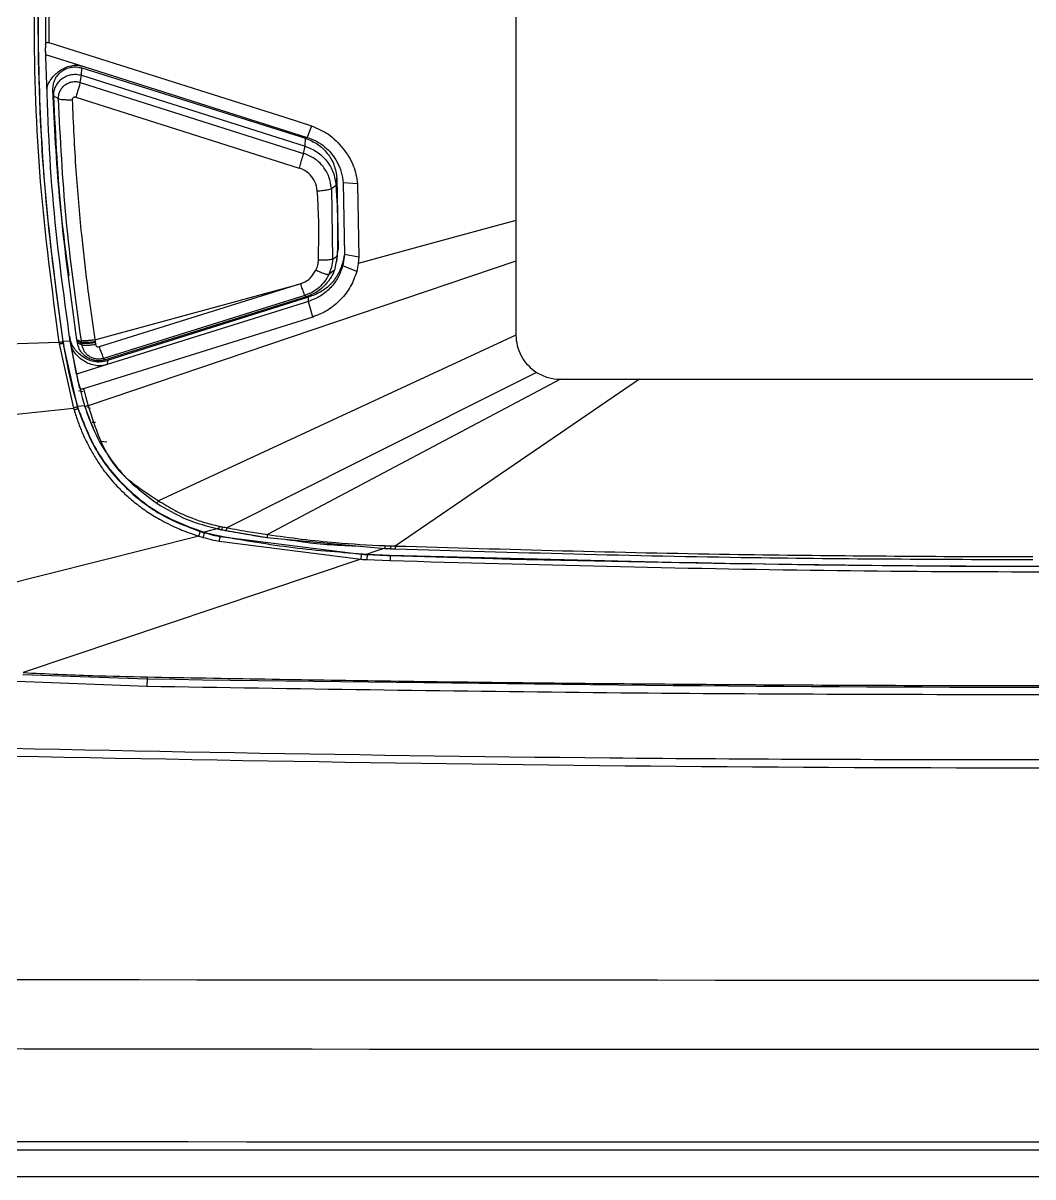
# Model space of a CAD drawing. Extents: x 409 to 498, y 628 to 778.
# Drawn here: x 450.559 to 453.391, y 644.981 to 648.216 of the extents above; entities that cross this region are included whole.
import ezdxf

# ---------------------------------------------------------------- set-up
doc = ezdxf.new("R2010")
doc.units = 0
doc.header["$MEASUREMENT"] = 0
doc.layers.add('1', color=4, linetype='Continuous')
doc.layers.add('GEOMETRY', color=4, linetype='Continuous', lineweight=25)

# ---------------------------------------------------------------- blocks, each defined once
blk = doc.blocks.new('2026_PULSE')
at = {"layer": 'GEOMETRY'}
for p, q in [((43.3638, 3.8255), (43.3638, 2.7022)), ((42.0443, 3.2339), (42.0444, 3.1862)), ((42.0437, 3.1863), (42.0447, 3.1681)), ((42.0446, 3.1956), (42.0442, 3.1862)), ((42.0544, 3.201), (42.7154, 2.9915)), ((42.0447, 3.1681), (42.152, 3.1341)), ((42.1419, 3.0891), (42.1459, 3.1095)), ((42.1459, 3.1095), (42.1466, 3.1299)), ((42.1459, 3.1095), (42.7725, 2.9108)), ((42.1466, 3.1299), (42.7733, 2.9328)), ((42.152, 3.1341), (42.7789, 2.9352)), ((42.1419, 3.0891), (42.7686, 2.8904)), ((42.0677, 3.0509), (42.0654, 3.0689)), ((42.0809, 3.0431), (42.0677, 3.0509)), ((42.1296, 3.0478), (42.7563, 2.8492)), ((42.7154, 2.9915), (42.7908, 2.9676)), ((42.7908, 2.9676), (42.7789, 2.9352)), ((42.7725, 2.9108), (42.7733, 2.9328)), ((42.7686, 2.8904), (42.7725, 2.9108)), ((42.8594, 2.8009), (42.8618, 2.8209)), ((42.8618, 2.8209), (42.8651, 2.6213)), ((42.8465, 2.792), (42.8594, 2.8009)), ((42.8465, 2.792), (42.8498, 2.594)), ((42.9198, 2.8048), (42.8793, 2.8079)), ((42.8793, 2.8079), (42.8827, 2.6067)), ((42.9198, 2.8048), (42.9233, 2.5995)), ((43.3638, 2.7022), (43.3638, 2.588)), ((42.8627, 2.6017), (42.8651, 2.6213)), ((42.8498, 2.594), (42.8627, 2.6017)), ((42.8627, 2.6017), (42.8551, 2.5632)), ((42.8612, 2.5865), (42.8637, 2.6062)), ((42.8827, 2.6067), (42.8781, 2.5753)), ((42.8823, 2.6061), (42.8797, 2.5887)), ((42.9232, 2.5995), (42.8827, 2.6067)), ((42.8827, 2.6067), (42.8827, 2.6067)), ((42.9233, 2.5995), (42.9217, 2.5813)), ((43.3638, 2.588), (42.1643, 2.1826)), ((42.8551, 2.5632), (42.839, 2.5509)), ((42.9173, 2.5592), (42.8781, 2.5753)), ((42.9217, 2.5813), (42.9173, 2.5592)), ((43.3638, 2.588), (43.3638, 2.3806)), ((42.1079, 2.5471), (42.1101, 2.5292)), ((42.1831, 2.3672), (42.7594, 2.5247)), ((42.7594, 2.5247), (42.1954, 2.3479)), ((42.7717, 2.4923), (42.2077, 2.3155)), ((42.7717, 2.4923), (42.7757, 2.4881)), ((42.7757, 2.4881), (42.2117, 2.3114)), ((42.7821, 2.4748), (42.2178, 2.298)), ((42.782, 2.487), (42.2184, 2.3093)), ((42.7821, 2.4748), (42.782, 2.487)), ((42.794, 2.4314), (42.7821, 2.4749)), ((42.794, 2.4314), (42.1511, 2.23)), ((42.113, 2.3636), (42.0936, 2.363)), ((42.1121, 2.3785), (42.1137, 2.3662)), ((42.1141, 2.3642), (42.1129, 2.3737)), ((42.1131, 2.3639), (42.113, 2.3636)), ((42.113, 2.3636), (42.1358, 2.2489)), ((42.1334, 2.3636), (42.1331, 2.3659)), ((42.1831, 2.3672), (42.1839, 2.3622)), ((42.1839, 2.3621), (42.1843, 2.3594)), ((43.3638, 2.3806), (42.3619, 1.9162)), ((42.0823, 2.3597), (41.8389, 2.3525)), ((42.0823, 2.3597), (42.0828, 2.3562)), ((42.0828, 2.3562), (42.1231, 2.176)), ((42.0936, 2.3593), (42.0939, 2.3606)), ((42.0936, 2.3592), (42.1336, 2.1803)), ((42.1319, 2.2711), (42.1144, 2.3614)), ((42.1472, 2.3526), (42.1342, 2.3589)), ((42.1464, 2.3579), (42.1459, 2.3607)), ((42.1472, 2.3526), (42.1464, 2.3577)), ((42.1844, 2.3594), (42.1852, 2.3542)), ((42.2178, 2.298), (42.1319, 2.2711)), ((42.2077, 2.3155), (42.2117, 2.3114)), ((42.2184, 2.3093), (42.2178, 2.298)), ((42.1319, 2.2711), (42.1355, 2.2503)), ((43.4152, 2.2806), (43.4215, 2.2764)), ((42.1355, 2.2503), (42.1358, 2.2489)), ((42.1361, 2.249), (42.1365, 2.2475)), ((42.1365, 2.2491), (42.1414, 2.2307)), ((42.1365, 2.2475), (42.1394, 2.2375)), ((43.4888, 2.2568), (42.6672, 1.8214)), ((43.71, 2.2568), (43.0256, 1.7894)), ((43.4888, 2.2568), (43.71, 2.2568)), ((43.71, 2.2568), (44.8138, 2.2568)), ((42.1411, 2.2306), (42.1415, 2.2292)), ((41.4258, 2.102), (42.1231, 2.176)), ((42.1545, 2.1824), (42.1344, 2.1803)), ((42.1344, 2.1803), (42.1354, 2.1767)), ((42.1351, 2.1753), (42.1354, 2.1767)), ((42.1546, 2.1822), (42.1545, 2.1824)), ((42.1624, 2.1784), (42.1702, 2.1761)), ((42.1844, 2.1357), (42.1759, 2.1361)), ((42.1726, 2.1318), (42.1784, 2.1214)), ((42.1998, 2.0834), (42.217, 2.0817)), ((42.4742, 1.8173), (41.2298, 1.504)), ((42.4898, 1.8281), (42.4897, 1.8267)), ((42.5295, 1.8369), (42.5294, 1.8381)), ((42.5297, 1.8373), (42.5385, 1.8355)), ((42.5343, 1.8161), (42.5344, 1.8175)), ((42.5343, 1.8161), (42.9299, 1.7665)), ((42.5385, 1.8355), (42.5512, 1.8331)), ((42.5512, 1.8331), (42.6659, 1.8137)), ((42.6657, 1.8133), (42.9961, 1.7823)), ((42.532, 1.8028), (42.9291, 1.7522)), ((42.9961, 1.7827), (43.0118, 1.7821)), ((42.9961, 1.7823), (43.0118, 1.7817)), ((43.0118, 1.7817), (43.0118, 1.7829)), ((43.0118, 1.7821), (43.0253, 1.7816)), ((43.0118, 1.7817), (43.0253, 1.7812)), ((42.9291, 1.7522), (41.9817, 1.4344)), ((42.9458, 1.7513), (43.0108, 1.7485)), ((42.9465, 1.7669), (42.9465, 1.7656)), ((42.9465, 1.7669), (43.0112, 1.764)), ((43.0112, 1.7641), (43.0112, 1.7628)), ((43.0112, 1.7628), (43.2999, 1.7539)), ((41.9813, 1.4289), (42.3295, 1.4167)), ((41.9149, 1.412), (42.3291, 1.3962)), ((42.3294, 1.418), (42.3291, 1.3962)), ((86.562, 0.0202), (2.898, 0.0202))]:
    blk.add_line(p, q, dxfattribs=at)
at = {"layer": 'GEOMETRY', "flags": 128}
for points in [[(43.3638, 2.7022), (43.1162, 2.6345), (42.9217, 2.5813)], [(42.8791, 2.584), (42.8794, 2.5866), (42.8797, 2.5887)], [(42.1331, 2.3659), (42.133, 2.3666), (42.1329, 2.3672)], [(43.4215, 2.2764), (42.935, 2.0324), (42.5528, 1.8408)], [(42.1491, 2.2214), (42.1449, 2.2223), (42.1381, 2.2241)], [(42.5294, 1.8381), (42.5072, 1.8325), (42.4898, 1.8281)], [(42.9961, 1.7835), (42.9683, 1.7742), (42.9465, 1.7669)]]:
    blk.add_lwpolyline(points, dxfattribs=at)
at = {"layer": 'GEOMETRY'}
for points, knots in [([(42.0821, 4.1691), (42.0622, 4.019), (42.0225, 3.7187), (42.0076, 3.2644), (42.0226, 2.8101), (42.0624, 2.5099), (42.0823, 2.3597)], [0, 0, 0, 0, 0.25, 0.499999, 0.749997, 1, 1, 1, 1]), ([(42.0934, 4.1715), (42.0885, 4.1387), (42.0639, 3.9744), (42.0361, 3.7003), (42.0213, 3.3494), (42.0261, 3.0207), (42.0481, 2.6913), (42.0784, 2.4724), (42.0936, 2.363)], [0, 0, 0, 0, 0.05488, 0.274513, 0.454775, 0.635037, 0.817518, 1, 1, 1, 1]), ([(42.0445, 3.3264), (42.0443, 3.302), (42.044, 3.2584), (42.0444, 3.2148), (42.0446, 3.1956)], [0, 0, 0, 0, 0.559999, 1, 1, 1, 1]), ([(42.0543, 3.3183), (42.0541, 3.2964), (42.0539, 3.2573), (42.0542, 3.2182), (42.0544, 3.201)], [0, 0, 0, 0, 0.559921, 1, 1, 1, 1]), ([(42.0446, 3.1956), (42.0447, 3.1968), (42.0448, 3.1985), (42.046, 3.2003), (42.047, 3.2012), (42.0485, 3.2017), (42.0502, 3.2019), (42.0522, 3.2016), (42.0536, 3.2012), (42.0544, 3.201)], [0, 0, 0, 0, 0.323193, 0.450888, 0.561617, 0.662664, 0.763434, 0.873404, 1, 1, 1, 1]), ([(42.049, 3.071), (42.0491, 3.072), (42.0496, 3.0788), (42.0551, 3.0912), (42.0658, 3.1068), (42.0808, 3.12), (42.0977, 3.1306), (42.1157, 3.1368), (42.1342, 3.1384), (42.146, 3.1355), (42.152, 3.134)], [0, 0, 0, 0, 0.02207, 0.154393, 0.292351, 0.444066, 0.59542, 0.732995, 0.864831, 1, 1, 1, 1]), ([(42.0654, 3.0689), (42.0656, 3.0739), (42.0659, 3.0837), (42.0709, 3.0978), (42.0788, 3.1104), (42.0896, 3.1207), (42.1026, 3.1282), (42.1169, 3.1325), (42.132, 3.1335), (42.1417, 3.1311), (42.1466, 3.1299)], [0, 0, 0, 0, 0.124995, 0.249792, 0.374655, 0.499781, 0.62464, 0.749455, 0.874824, 1, 1, 1, 1]), ([(42.0677, 3.0509), (42.0679, 3.0556), (42.0682, 3.0651), (42.0729, 3.0786), (42.0806, 3.0908), (42.0911, 3.1008), (42.1036, 3.108), (42.1175, 3.112), (42.132, 3.1129), (42.1413, 3.1106), (42.1459, 3.1095)], [0, 0, 0, 0, 0.123707, 0.2492, 0.374731, 0.500244, 0.625697, 0.751232, 0.876575, 1, 1, 1, 1]), ([(42.0809, 3.0431), (42.081, 3.0467), (42.0812, 3.0539), (42.0846, 3.0642), (42.0902, 3.0736), (42.0978, 3.0818), (42.1075, 3.088), (42.1187, 3.0915), (42.1306, 3.0922), (42.1381, 3.0901), (42.1419, 3.0891)], [0, 0, 0, 0, 0.120724, 0.240919, 0.361088, 0.481361, 0.610592, 0.739924, 0.869813, 1, 1, 1, 1]), ([(42.1419, 3.0891), (42.1415, 3.0872), (42.1405, 3.0834), (42.1375, 3.0731), (42.1337, 3.0607), (42.1309, 3.052), (42.1296, 3.0478)], [0, 0, 0, 0, 0.242658, 0.499987, 0.757324, 1, 1, 1, 1]), ([(42.1109, 2.5474), (42.1012, 2.6204), (42.0779, 2.7935), (42.07, 2.968), (42.0654, 3.0689)], [0, 0, 0, 0, 0.421404, 1, 1, 1, 1]), ([(42.1329, 2.3672), (42.117, 2.4806), (42.0853, 2.7076), (42.0736, 2.9365), (42.0677, 3.0509)], [0, 0, 0, 0, 0.500021, 1, 1, 1, 1]), ([(42.1193, 3.0401), (42.115, 3.04), (42.1061, 3.0398), (42.0942, 3.0404), (42.085, 3.0415), (42.0822, 3.0425), (42.0809, 3.0431)], [0, 0, 0, 0, 0.242807, 0.499902, 0.757051, 1, 1, 1, 1]), ([(42.1451, 2.3658), (42.1293, 2.4797), (42.098, 2.7045), (42.0865, 2.9312), (42.0809, 3.0431)], [0, 0, 0, 0, 0.506383, 1, 1, 1, 1]), ([(42.1296, 3.0478), (42.1289, 3.0479), (42.1274, 3.0482), (42.1251, 3.0478), (42.1225, 3.0467), (42.1204, 3.0447), (42.1194, 3.0422), (42.1193, 3.0408), (42.1193, 3.0401)], [0, 0, 0, 0, 0.142987, 0.300128, 0.465133, 0.717837, 0.852182, 1, 1, 1, 1]), ([(42.1193, 3.0401), (42.1223, 2.9741), (42.1281, 2.8483), (42.1433, 2.6766), (42.1611, 2.5181), (42.1755, 2.4197), (42.1831, 2.3672)], [0, 0, 0, 0, 0.292868, 0.558651, 0.764859, 1, 1, 1, 1]), ([(42.7908, 2.9676), (42.8071, 2.9607), (42.8411, 2.9462), (42.8799, 2.9054), (42.9109, 2.8584), (42.9169, 2.8222), (42.9198, 2.8048)], [0, 0, 0, 0, 0.240166, 0.499262, 0.759731, 1, 1, 1, 1]), ([(42.7733, 2.9328), (42.785, 2.9279), (42.8086, 2.9182), (42.8363, 2.8914), (42.856, 2.8584), (42.8599, 2.8334), (42.8618, 2.8209)], [0, 0, 0, 0, 0.2498227, 0.4995719, 0.7492977, 1, 1, 1, 1]), ([(42.7789, 2.9352), (42.7876, 2.9319), (42.805, 2.9253), (42.828, 2.9093), (42.848, 2.8898), (42.8576, 2.874), (42.8625, 2.8662)], [0, 0, 0, 0, 0.250344, 0.500566, 0.750509, 1, 1, 1, 1]), ([(42.7563, 2.8492), (42.7578, 2.8539), (42.7609, 2.8637), (42.7647, 2.8763), (42.7674, 2.8856), (42.7682, 2.8889), (42.7686, 2.8904)], [0, 0, 0, 0, 0.272776, 0.561784, 0.787222, 1, 1, 1, 1]), ([(42.8465, 2.792), (42.8448, 2.803), (42.8413, 2.825), (42.8241, 2.8541), (42.7997, 2.8776), (42.7789, 2.8862), (42.7686, 2.8904)], [0, 0, 0, 0, 0.249884, 0.499913, 0.75051, 1, 1, 1, 1]), ([(42.7725, 2.9108), (42.7841, 2.9061), (42.8072, 2.8966), (42.8343, 2.8701), (42.8537, 2.8378), (42.8575, 2.8132), (42.8594, 2.8009)], [0, 0, 0, 0, 0.249324, 0.500085, 0.750829, 1, 1, 1, 1]), ([(42.8069, 2.7851), (42.8054, 2.7939), (42.8024, 2.8106), (42.7885, 2.83), (42.7728, 2.8427), (42.7615, 2.8471), (42.7563, 2.8492)], [0, 0, 0, 0, 0.310439, 0.582115, 0.808329, 1, 1, 1, 1]), ([(42.8625, 2.8662), (42.8669, 2.8569), (42.8756, 2.8383), (42.8781, 2.818), (42.8793, 2.8079)], [0, 0, 0, 0, 0.500182, 1, 1, 1, 1]), ([(42.8069, 2.7851), (42.8119, 2.7855), (42.8221, 2.7863), (42.8345, 2.7882), (42.8429, 2.7902), (42.8453, 2.7914), (42.8465, 2.792)], [0, 0, 0, 0, 0.272671, 0.561811, 0.787328, 1, 1, 1, 1]), ([(42.8101, 2.591), (42.8109, 2.6327), (42.812, 2.6975), (42.8083, 2.7621), (42.8069, 2.7851)], [0, 0, 0, 0, 0.6448972, 1, 1, 1, 1]), ([(42.8594, 2.8009), (42.8614, 2.763), (42.8649, 2.6966), (42.8633, 2.6301), (42.8627, 2.6017)], [0, 0, 0, 0, 0.57188, 1, 1, 1, 1]), ([(42.8797, 2.5887), (42.8757, 2.5766), (42.868, 2.5532), (42.8461, 2.5235), (42.8172, 2.5003), (42.794, 2.4916), (42.782, 2.4871)], [0, 0, 0, 0, 0.258654, 0.49997, 0.741302, 1, 1, 1, 1]), ([(42.8031, 2.5631), (42.8051, 2.5678), (42.809, 2.5768), (42.8098, 2.5864), (42.8101, 2.591)], [0, 0, 0, 0, 0.53274, 1, 1, 1, 1]), ([(42.8498, 2.594), (42.8484, 2.5935), (42.8455, 2.5923), (42.836, 2.5912), (42.8237, 2.5907), (42.8145, 2.5909), (42.8101, 2.591)], [0, 0, 0, 0, 0.242629, 0.500099, 0.757516, 1, 1, 1, 1]), ([(42.8498, 2.594), (42.8491, 2.5865), (42.8478, 2.5715), (42.8419, 2.5577), (42.839, 2.5509)], [0, 0, 0, 0, 0.505726, 1, 1, 1, 1]), ([(42.7594, 2.5247), (42.764, 2.5265), (42.774, 2.5303), (42.7904, 2.5422), (42.7983, 2.5551), (42.8031, 2.5631)], [0, 0, 0, 0, 0.2492743, 0.5345813, 1, 1, 1, 1]), ([(42.8551, 2.5632), (42.855, 2.5631), (42.8545, 2.5618), (42.8511, 2.5531), (42.8424, 2.5366), (42.825, 2.5159), (42.8023, 2.4985), (42.7846, 2.4916), (42.7757, 2.4881)], [0, 0, 0, 0, 0.0039584, 0.0358158, 0.2499688, 0.4993017, 0.7491317, 1, 1, 1, 1]), ([(42.8781, 2.5753), (42.8743, 2.5643), (42.8668, 2.5421), (42.8454, 2.5133), (42.8173, 2.489), (42.794, 2.4797), (42.7821, 2.4749)], [0, 0, 0, 0, 0.241661, 0.484459, 0.735544, 1, 1, 1, 1]), ([(42.9173, 2.5592), (42.9123, 2.545), (42.9022, 2.5162), (42.8732, 2.4797), (42.8376, 2.4487), (42.8084, 2.4371), (42.794, 2.4314)], [0, 0, 0, 0, 0.2432, 0.495393, 0.749412, 1, 1, 1, 1]), ([(42.8031, 2.5631), (42.8071, 2.5612), (42.8154, 2.5575), (42.8265, 2.5533), (42.8352, 2.5508), (42.8378, 2.5509), (42.839, 2.5509)], [0, 0, 0, 0, 0.242516, 0.499972, 0.757443, 1, 1, 1, 1]), ([(42.8781, 2.5753), (42.8782, 2.5766), (42.8786, 2.5795), (42.8789, 2.5824), (42.8791, 2.584)], [0, 0, 0, 0, 0.445217, 1, 1, 1, 1]), ([(42.7594, 2.5247), (42.7609, 2.5202), (42.764, 2.5107), (42.7678, 2.5003), (42.7705, 2.494), (42.7713, 2.4928), (42.7717, 2.4923)], [0, 0, 0, 0, 0.272797, 0.561785, 0.787209, 1, 1, 1, 1]), ([(42.839, 2.5509), (42.8353, 2.5442), (42.828, 2.5308), (42.8121, 2.5141), (42.7934, 2.5005), (42.779, 2.495), (42.7717, 2.4923)], [0, 0, 0, 0, 0.250757, 0.499718, 0.748873, 1, 1, 1, 1]), ([(42.0931, 2.3627), (42.093, 2.3626), (42.0927, 2.3623), (42.0913, 2.3616), (42.0889, 2.361), (42.0858, 2.3603), (42.0834, 2.3599), (42.0823, 2.3597)], [0, 0, 0, 0, 0.1760616, 0.3666582, 0.5638284, 0.7910653, 1, 1, 1, 1]), ([(42.0931, 2.3627), (42.0932, 2.362), (42.0934, 2.3609), (42.0935, 2.3597), (42.0936, 2.3592)], [0, 0, 0, 0, 0.56, 1, 1, 1, 1]), ([(42.0936, 2.363), (42.0936, 2.3626), (42.0938, 2.3618), (42.0939, 2.361), (42.0939, 2.3606)], [0, 0, 0, 0, 0.560704, 1, 1, 1, 1]), ([(42.1129, 2.3737), (42.1127, 2.3746), (42.1125, 2.3762), (42.1123, 2.3778), (42.1121, 2.3785)], [0, 0, 0, 0, 0.559542, 1, 1, 1, 1]), ([(42.2184, 2.3093), (42.212, 2.3077), (42.1995, 2.3045), (42.1802, 2.3056), (42.1619, 2.3116), (42.1417, 2.3246), (42.1258, 2.341), (42.1161, 2.3594), (42.1139, 2.369), (42.1129, 2.3737)], [0, 0, 0, 0, 0.141872, 0.275347, 0.409549, 0.553468, 0.788371, 0.895108, 1, 1, 1, 1]), ([(42.1137, 2.3662), (42.1136, 2.3657), (42.1134, 2.3648), (42.1132, 2.3641), (42.1131, 2.3639)], [0, 0, 0, 0, 0.563251, 1, 1, 1, 1]), ([(42.1144, 2.3614), (42.1143, 2.3623), (42.114, 2.3639), (42.1138, 2.3655), (42.1137, 2.3662)], [0, 0, 0, 0, 0.56, 1, 1, 1, 1]), ([(42.1459, 2.3607), (42.1435, 2.3619), (42.1392, 2.3639), (42.1348, 2.3662), (42.1329, 2.3672)], [0, 0, 0, 0, 0.559999, 1, 1, 1, 1]), ([(42.1342, 2.3589), (42.1341, 2.3598), (42.1338, 2.3614), (42.1336, 2.363), (42.1334, 2.3636)], [0, 0, 0, 0, 0.56, 1, 1, 1, 1]), ([(42.1464, 2.3577), (42.1441, 2.3588), (42.1404, 2.3605), (42.1363, 2.3623), (42.1343, 2.3633), (42.1337, 2.3636), (42.1335, 2.3636)], [0, 0, 0, 0, 0.531381, 0.857271, 0.95153, 1, 1, 1, 1]), ([(42.1831, 2.3672), (42.1783, 2.3666), (42.1684, 2.3653), (42.1566, 2.3646), (42.1486, 2.3648), (42.1463, 2.3655), (42.1451, 2.3658)], [0, 0, 0, 0, 0.27299, 0.561731, 0.78701, 1, 1, 1, 1]), ([(42.1459, 2.3608), (42.1458, 2.3617), (42.1455, 2.3634), (42.1453, 2.3651), (42.1451, 2.3658)], [0, 0, 0, 0, 0.559949, 1, 1, 1, 1]), ([(42.1839, 2.3622), (42.1791, 2.3616), (42.1692, 2.3602), (42.1574, 2.3596), (42.1493, 2.3598), (42.147, 2.3605), (42.1459, 2.3608)], [0, 0, 0, 0, 0.27299, 0.56173, 0.78701, 1, 1, 1, 1]), ([(43.3638, 2.3806), (43.3645, 2.3709), (43.3659, 2.3514), (43.3768, 2.3241), (43.3927, 2.2994), (43.4077, 2.2869), (43.4152, 2.2806)], [0, 0, 0, 0, 0.250901, 0.500884, 0.750539, 1, 1, 1, 1]), ([(42.0828, 2.3562), (42.0841, 2.3564), (42.0861, 2.3567), (42.0886, 2.3573), (42.0903, 2.3577), (42.0917, 2.3581), (42.0931, 2.3587), (42.0934, 2.359), (42.0936, 2.3592)], [0, 0, 0, 0, 0.23869, 0.367908, 0.500086, 0.632252, 0.761433, 1, 1, 1, 1]), ([(42.0939, 2.3606), (42.0997, 2.3277), (42.1102, 2.2669), (42.1268, 2.2075), (42.1344, 2.1803)], [0, 0, 0, 0, 0.541522, 1, 1, 1, 1]), ([(42.2178, 2.298), (42.2125, 2.2967), (42.2019, 2.2941), (42.1792, 2.2951), (42.1572, 2.304), (42.1381, 2.3177), (42.1264, 2.3305), (42.1181, 2.3452), (42.1157, 2.356), (42.1144, 2.3614)], [0, 0, 0, 0, 0.120213, 0.238852, 0.494589, 0.63007, 0.755305, 0.876381, 1, 1, 1, 1]), ([(42.2117, 2.3114), (42.2075, 2.3103), (42.1992, 2.3083), (42.1862, 2.3086), (42.1728, 2.3117), (42.158, 2.319), (42.1465, 2.3301), (42.1379, 2.344), (42.1356, 2.3532), (42.1342, 2.3589)], [0, 0, 0, 0, 0.12448, 0.249427, 0.374926, 0.522476, 0.724043, 0.830183, 1, 1, 1, 1]), ([(42.1843, 2.3594), (42.1795, 2.3588), (42.1696, 2.3575), (42.1578, 2.3568), (42.1498, 2.357), (42.1475, 2.3577), (42.1464, 2.358)], [0, 0, 0, 0, 0.272989, 0.56173, 0.787009, 1, 1, 1, 1]), ([(42.1852, 2.3542), (42.181, 2.3536), (42.1723, 2.3524), (42.1606, 2.3515), (42.1513, 2.3515), (42.1486, 2.3523), (42.1472, 2.3526)], [0, 0, 0, 0, 0.237895, 0.493104, 0.75206, 1, 1, 1, 1]), ([(42.2077, 2.3155), (42.2044, 2.3147), (42.1979, 2.3131), (42.1877, 2.3133), (42.1778, 2.3157), (42.1686, 2.32), (42.1606, 2.3262), (42.1541, 2.3339), (42.1494, 2.3429), (42.1479, 2.3494), (42.1472, 2.3526)], [0, 0, 0, 0, 0.125489, 0.250326, 0.375242, 0.500336, 0.62537, 0.750118, 0.874729, 1, 1, 1, 1]), ([(42.1852, 2.3542), (42.1853, 2.3536), (42.1855, 2.3525), (42.1864, 2.351), (42.1875, 2.3497), (42.1888, 2.3487), (42.1903, 2.348), (42.192, 2.3476), (42.1937, 2.3475), (42.1948, 2.3478), (42.1954, 2.3479)], [0, 0, 0, 0, 0.126034, 0.253433, 0.374227, 0.498613, 0.620378, 0.744367, 0.871279, 1, 1, 1, 1]), ([(42.1954, 2.3479), (42.1967, 2.3438), (42.1995, 2.3354), (42.2033, 2.325), (42.2063, 2.3176), (42.2073, 2.3162), (42.2077, 2.3155)], [0, 0, 0, 0, 0.242732, 0.500049, 0.75734, 1, 1, 1, 1]), ([(43.4215, 2.2764), (43.4321, 2.2706), (43.4532, 2.2593), (43.477, 2.2577), (43.4888, 2.2568)], [0, 0, 0, 0, 0.506478, 1, 1, 1, 1]), ([(42.1511, 2.23), (42.1504, 2.2298), (42.1491, 2.2294), (42.1475, 2.2292), (42.1462, 2.2291), (42.1447, 2.2295), (42.1431, 2.2306), (42.1408, 2.233), (42.1399, 2.2357), (42.1394, 2.2375)], [0, 0, 0, 0, 0.113719, 0.2109588, 0.2881094, 0.3443818, 0.4923171, 0.6508117, 1, 1, 1, 1]), ([(42.1394, 2.2375), (42.1421, 2.2269), (42.147, 2.2079), (42.1525, 2.189), (42.155, 2.1807)], [0, 0, 0, 0, 0.559996, 1, 1, 1, 1]), ([(42.1511, 2.23), (42.1534, 2.2211), (42.1576, 2.2052), (42.1622, 2.1895), (42.1643, 2.1826)], [0, 0, 0, 0, 0.560006, 1, 1, 1, 1]), ([(42.1336, 2.1803), (42.1335, 2.1802), (42.1333, 2.1798), (42.1319, 2.179), (42.1296, 2.178), (42.1265, 2.1769), (42.1242, 2.1763), (42.1231, 2.176)], [0, 0, 0, 0, 0.176085, 0.3666924, 0.5638587, 0.7910755, 1, 1, 1, 1]), ([(42.1231, 2.176), (42.1234, 2.175), (42.1239, 2.1733), (42.1244, 2.1717), (42.1246, 2.1709)], [0, 0, 0, 0, 0.56, 1, 1, 1, 1]), ([(42.1246, 2.1709), (42.1255, 2.1712), (42.1275, 2.1717), (42.1303, 2.1727), (42.1328, 2.1738), (42.1347, 2.1747), (42.135, 2.1751), (42.1351, 2.1753)], [0, 0, 0, 0, 0.176051, 0.366653, 0.563835, 0.791073, 1, 1, 1, 1]), ([(42.1246, 2.1709), (42.1283, 2.1594), (42.1356, 2.1365), (42.1492, 2.1031), (42.1647, 2.0709), (42.1821, 2.0399), (42.1981, 2.0151), (42.213, 1.9945), (42.2277, 1.9763), (42.247, 1.9548), (42.2717, 1.9307), (42.3016, 1.9054), (42.3299, 1.8853), (42.3549, 1.8698), (42.3761, 1.8578), (42.4059, 1.8429), (42.4389, 1.829), (42.4641, 1.8207), (42.4742, 1.8173)], [0, 0, 0, 0, 0.070084, 0.139654, 0.208729, 0.277336, 0.345507, 0.379767, 0.424775, 0.48053, 0.547023, 0.624249, 0.70642, 0.746823, 0.793713, 0.84708, 0.938659, 1, 1, 1, 1]), ([(42.1336, 2.1803), (42.1339, 2.1794), (42.1344, 2.1777), (42.1349, 2.1761), (42.1351, 2.1753)], [0, 0, 0, 0, 0.56, 1, 1, 1, 1]), ([(42.1351, 2.1753), (42.1507, 2.1344), (42.1823, 2.0515), (42.2671, 1.9492), (42.3673, 1.8722), (42.4425, 1.8436), (42.4777, 1.8303)], [0, 0, 0, 0, 0.25968, 0.525785, 0.778319, 1, 1, 1, 1]), ([(42.1354, 2.1767), (42.1516, 2.1345), (42.1843, 2.0491), (42.2729, 1.945), (42.3768, 1.8681), (42.454, 1.8408), (42.4898, 1.8281)], [0, 0, 0, 0, 0.261494, 0.528771, 0.781318, 1, 1, 1, 1]), ([(42.155, 2.1807), (42.1549, 2.181), (42.1548, 2.1814), (42.1546, 2.1819), (42.1546, 2.1822)], [0, 0, 0, 0, 0.527764, 1, 1, 1, 1]), ([(42.1643, 2.1826), (42.1631, 2.1822), (42.1607, 2.1815), (42.1576, 2.1808), (42.1554, 2.1805), (42.1551, 2.1806), (42.155, 2.1807)], [0, 0, 0, 0, 0.240757, 0.499999, 0.759241, 1, 1, 1, 1]), ([(42.155, 2.1807), (42.1645, 2.1536), (42.1836, 2.0995), (42.23, 2.0263), (42.2867, 1.9607), (42.3332, 1.9265), (42.3564, 1.9094)], [0, 0, 0, 0, 0.2501029, 0.500029, 0.750009, 1, 1, 1, 1]), ([(42.1556, 2.1791), (42.1583, 2.1706), (42.1633, 2.1546), (42.1696, 2.1391), (42.1726, 2.1318)], [0, 0, 0, 0, 0.528564, 1, 1, 1, 1]), ([(42.1643, 2.1826), (42.1838, 2.1212), (42.2058, 2.052), (42.2631, 1.9868), (42.3029, 1.9548), (42.3388, 1.9313), (42.3619, 1.9161)], [0, 0, 0, 0, 0.5541577, 0.6248868, 0.75812, 1, 1, 1, 1]), ([(42.3619, 1.9162), (42.3611, 1.9151), (42.3595, 1.9128), (42.3577, 1.9105), (42.3567, 1.9093), (42.3565, 1.9094), (42.3564, 1.9094)], [0, 0, 0, 0, 0.270928, 0.562227, 0.789034, 1, 1, 1, 1]), ([(42.3564, 1.9094), (42.3835, 1.8933), (42.4377, 1.861), (42.4989, 1.8449), (42.5295, 1.8369)], [0, 0, 0, 0, 0.499944, 1, 1, 1, 1]), ([(42.3619, 1.9161), (42.377, 1.9068), (42.4059, 1.8888), (42.4493, 1.8694), (42.4907, 1.8547), (42.5176, 1.8483), (42.5315, 1.845)], [0, 0, 0, 0, 0.289007, 0.551829, 0.769144, 1, 1, 1, 1]), ([(42.5315, 1.845), (42.5312, 1.8437), (42.5306, 1.841), (42.53, 1.8383), (42.5296, 1.8369), (42.5295, 1.8369), (42.5295, 1.8369)], [0, 0, 0, 0, 0.271054, 0.562178, 0.788888, 1, 1, 1, 1]), ([(42.5315, 1.845), (42.5331, 1.8446), (42.536, 1.844), (42.5389, 1.8435), (42.5402, 1.8432)], [0, 0, 0, 0, 0.559967, 1, 1, 1, 1]), ([(42.4777, 1.8303), (42.4777, 1.83), (42.4776, 1.8294), (42.4772, 1.8274), (42.4764, 1.8244), (42.4754, 1.8208), (42.4746, 1.8185), (42.4742, 1.8173)], [0, 0, 0, 0, 0.174143, 0.365336, 0.564415, 0.792931, 1, 1, 1, 1]), ([(42.4742, 1.8173), (42.4765, 1.8166), (42.4806, 1.8154), (42.4847, 1.8142), (42.4865, 1.8137)], [0, 0, 0, 0, 0.560009, 1, 1, 1, 1]), ([(42.4777, 1.8303), (42.4799, 1.8296), (42.4839, 1.8284), (42.488, 1.8272), (42.4897, 1.8267)], [0, 0, 0, 0, 0.562832, 1, 1, 1, 1]), ([(42.4897, 1.8267), (42.4897, 1.8264), (42.4897, 1.8259), (42.4893, 1.8238), (42.4885, 1.8209), (42.4876, 1.8172), (42.4869, 1.8148), (42.4865, 1.8137)], [0, 0, 0, 0, 0.173858, 0.364887, 0.56396, 0.792651, 1, 1, 1, 1]), ([(42.4865, 1.8137), (42.4949, 1.8114), (42.51, 1.8073), (42.5253, 1.8042), (42.532, 1.8028)], [0, 0, 0, 0, 0.560007, 1, 1, 1, 1]), ([(42.4897, 1.8267), (42.4981, 1.8244), (42.5129, 1.8205), (42.5279, 1.8174), (42.5343, 1.8161)], [0, 0, 0, 0, 0.569803, 1, 1, 1, 1]), ([(42.4898, 1.8281), (42.4981, 1.8259), (42.5129, 1.8219), (42.5279, 1.8189), (42.5344, 1.8175)], [0, 0, 0, 0, 0.564601, 1, 1, 1, 1]), ([(42.5295, 1.8369), (42.5311, 1.8366), (42.5341, 1.836), (42.537, 1.8354), (42.5383, 1.8351)], [0, 0, 0, 0, 0.56, 1, 1, 1, 1]), ([(42.532, 1.8028), (42.5322, 1.8038), (42.5326, 1.8058), (42.5333, 1.8092), (42.5338, 1.8124), (42.5343, 1.8151), (42.5343, 1.8158), (42.5343, 1.8161)], [0, 0, 0, 0, 0.174047, 0.365333, 0.564581, 0.793165, 1, 1, 1, 1]), ([(42.5344, 1.8175), (42.6027, 1.8056), (42.7391, 1.7816), (42.8774, 1.7718), (42.9465, 1.7669)], [0, 0, 0, 0, 0.500086, 1, 1, 1, 1]), ([(42.5402, 1.8432), (42.5399, 1.8419), (42.5394, 1.8392), (42.5388, 1.8365), (42.5384, 1.8351), (42.5383, 1.8351), (42.5383, 1.8351)], [0, 0, 0, 0, 0.271059, 0.562177, 0.788883, 1, 1, 1, 1]), ([(42.5383, 1.8351), (42.5407, 1.8347), (42.5449, 1.8339), (42.5491, 1.8331), (42.551, 1.8327)], [0, 0, 0, 0, 0.5600028, 1, 1, 1, 1]), ([(42.5402, 1.8432), (42.5425, 1.8427), (42.5468, 1.8419), (42.551, 1.8411), (42.5528, 1.8408)], [0, 0, 0, 0, 0.564807, 1, 1, 1, 1]), ([(42.5528, 1.8408), (42.5526, 1.8395), (42.552, 1.8368), (42.5514, 1.8341), (42.5511, 1.8327), (42.551, 1.8327), (42.551, 1.8327)], [0, 0, 0, 0, 0.271066, 0.56215, 0.788846, 1, 1, 1, 1]), ([(42.551, 1.8327), (42.5724, 1.8288), (42.6105, 1.8218), (42.6489, 1.8159), (42.6657, 1.8133)], [0, 0, 0, 0, 0.559999, 1, 1, 1, 1]), ([(42.5528, 1.8408), (42.5749, 1.8367), (42.6129, 1.8297), (42.6511, 1.8239), (42.6672, 1.8214)], [0, 0, 0, 0, 0.579599, 1, 1, 1, 1]), ([(42.6672, 1.8214), (42.667, 1.8201), (42.6666, 1.8174), (42.6661, 1.8147), (42.6658, 1.8132), (42.6658, 1.8133), (42.6657, 1.8133)], [0, 0, 0, 0, 0.271147, 0.562224, 0.788879, 1, 1, 1, 1]), ([(42.6672, 1.8214), (42.7309, 1.8129), (42.8403, 1.7983), (42.9505, 1.7927), (42.9965, 1.7904)], [0, 0, 0, 0, 0.582668, 1, 1, 1, 1]), ([(42.7217, 1.808), (42.7365, 1.8056), (42.8033, 1.7947), (42.8709, 1.7915), (42.9236, 1.7891)], [0, 0, 0, 0, 0.221588, 1, 1, 1, 1]), ([(42.9965, 1.7904), (42.9964, 1.7891), (42.9963, 1.7864), (42.9962, 1.7836), (42.9961, 1.7822), (42.9961, 1.7822), (42.9961, 1.7823)], [0, 0, 0, 0, 0.271173, 0.562179, 0.788807, 1, 1, 1, 1]), ([(42.9965, 1.7904), (42.9994, 1.7903), (43.0046, 1.7901), (43.0098, 1.7899), (43.0121, 1.7898)], [0, 0, 0, 0, 0.56001, 1, 1, 1, 1]), ([(43.0121, 1.7898), (43.0121, 1.7885), (43.012, 1.7858), (43.0119, 1.7831), (43.0118, 1.7816), (43.0118, 1.7817), (43.0118, 1.7817)], [0, 0, 0, 0, 0.2711993, 0.5622076, 0.7888236, 1, 1, 1, 1]), ([(43.0121, 1.7898), (43.0147, 1.7898), (43.0191, 1.7896), (43.0236, 1.7895), (43.0256, 1.7894)], [0, 0, 0, 0, 0.5600046, 1, 1, 1, 1]), ([(43.0256, 1.7894), (43.0255, 1.7881), (43.0255, 1.7854), (43.0253, 1.7826), (43.0253, 1.7812), (43.0253, 1.7812), (43.0253, 1.7812)], [0, 0, 0, 0, 0.271177, 0.562187, 0.788813, 1, 1, 1, 1]), ([(43.0253, 1.7812), (43.3591, 1.7716), (43.9551, 1.7545), (44.5514, 1.7523), (44.8138, 1.7513)], [0, 0, 0, 0, 0.559998, 1, 1, 1, 1]), ([(43.0256, 1.7894), (43.3385, 1.7803), (43.8972, 1.7641), (44.4561, 1.761), (44.702, 1.7596)], [0, 0, 0, 0, 0.559971, 1, 1, 1, 1]), ([(42.9299, 1.7665), (42.9299, 1.7662), (42.9299, 1.7656), (42.9298, 1.7634), (42.9296, 1.76), (42.9294, 1.756), (42.9292, 1.7534), (42.9291, 1.7522)], [0, 0, 0, 0, 0.1728, 0.364495, 0.565038, 0.794456, 1, 1, 1, 1]), ([(42.9291, 1.7522), (42.9323, 1.7521), (42.9378, 1.7517), (42.9434, 1.7514), (42.9458, 1.7513)], [0, 0, 0, 0, 0.56, 1, 1, 1, 1]), ([(42.9299, 1.7665), (42.933, 1.7663), (42.9385, 1.766), (42.9441, 1.7657), (42.9465, 1.7656)], [0, 0, 0, 0, 0.560003, 1, 1, 1, 1]), ([(42.9465, 1.7656), (42.9465, 1.7653), (42.9465, 1.7647), (42.9464, 1.7624), (42.9463, 1.7591), (42.9461, 1.755), (42.9459, 1.7525), (42.9458, 1.7513)], [0, 0, 0, 0, 0.172773, 0.364455, 0.565002, 0.794437, 1, 1, 1, 1]), ([(42.9465, 1.7656), (42.9587, 1.765), (42.9802, 1.7639), (43.0018, 1.7631), (43.0112, 1.7627)], [0, 0, 0, 0, 0.565155, 1, 1, 1, 1]), ([(43.0112, 1.7628), (43.0112, 1.7626), (43.0112, 1.7623), (43.0112, 1.7612), (43.0111, 1.7597), (43.0111, 1.7576), (43.011, 1.7552), (43.0109, 1.7528), (43.0108, 1.7505), (43.0108, 1.7491), (43.0108, 1.7485)], [0, 0, 0, 0, 0.111651, 0.233327, 0.362887, 0.497012, 0.631598, 0.76246, 0.886065, 1, 1, 1, 1]), ([(43.0108, 1.7485), (43.4163, 1.7375), (44.2224, 1.7158), (45.4249, 1.7162), (46.2212, 1.7378), (46.6169, 1.7485)], [0, 0, 0, 0, 0.337431, 0.670764, 1, 1, 1, 1]), ([(44.702, 1.7596), (44.7229, 1.7596), (44.7602, 1.7595), (44.7974, 1.7595), (44.8138, 1.7595)], [0, 0, 0, 0, 0.559999, 1, 1, 1, 1]), ([(41.9817, 1.4344), (42.0466, 1.4313), (42.1625, 1.4259), (42.2786, 1.4233), (42.3296, 1.4222)], [0, 0, 0, 0, 0.560279, 1, 1, 1, 1]), ([(42.3291, 1.3962), (42.7463, 1.3896), (43.5745, 1.3764), (44.8138, 1.3716), (46.0532, 1.3764), (46.8813, 1.3896), (47.2986, 1.3962)], [0, 0, 0, 0, 0.251877, 0.5, 0.748123, 1, 1, 1, 1]), ([(42.3296, 1.4222), (42.3296, 1.4212), (42.3295, 1.4193), (42.3295, 1.4176), (42.3295, 1.4167), (42.3295, 1.4167), (42.3295, 1.4167)], [0, 0, 0, 0, 0.274461, 0.561359, 0.785539, 1, 1, 1, 1]), ([(42.3295, 1.4167), (43.1576, 1.4052), (44.8138, 1.3822), (46.4701, 1.4052), (47.2982, 1.4167)], [0, 0, 0, 0, 0.5, 1, 1, 1, 1]), ([(42.3296, 1.4222), (42.5497, 1.4183), (43.0029, 1.4105), (43.7026, 1.4025), (44.439, 1.3979), (45.1887, 1.3979), (45.925, 1.4025), (46.6247, 1.4105), (47.0779, 1.4183), (47.2981, 1.4222)], [0, 0, 0, 0, 0.132922, 0.273676, 0.422494, 0.577505, 0.726322, 0.867077, 1, 1, 1, 1]), ([(41.3833, 1.2336), (42.1311, 1.2181), (43.2745, 1.1942), (44.8138, 1.1892), (46.3532, 1.1942), (47.4966, 1.2181), (48.2444, 1.2336)], [0, 0, 0, 0, 0.327012, 0.500003, 0.672993, 1, 1, 1, 1]), ([(41.3826, 1.2117), (42.145, 1.1963), (43.6699, 1.1656), (45.9578, 1.1656), (47.4826, 1.1963), (48.2451, 1.2117)], [0, 0, 0, 0, 0.333334, 0.666667, 1, 1, 1, 1]), ([(55.0651, 0.5921), (51.6201, 0.5781), (48.175, 0.5713), (41.2849, 0.5713), (37.8399, 0.5781), (34.3949, 0.5921)], [0, 0, 0, 0, 0.5, 0.5, 1, 1, 1, 1]), ([(34.394, 0.4017), (37.8393, 0.3858), (41.2847, 0.3781), (48.1753, 0.3782), (51.6207, 0.3858), (55.066, 0.4017)], [0, 0, 0, 0, 0.5, 0.5, 1, 1, 1, 1]), ([(34.394, 0.4017), (37.8393, 0.3858), (41.2847, 0.3781), (48.1753, 0.3782), (51.6207, 0.3858), (55.066, 0.4017)], [0, 0, 0, 0, 0.2625355, 0.2625355, 0.525071, 0.525071, 0.525071, 0.525071]), ([(86.5124, 0.1637), (86.509, 0.1636), (86.5056, 0.1637), (86.4988, 0.1637), (86.4886, 0.1637), (86.4648, 0.1636), (86.4172, 0.1635), (86.322, 0.1633), (86.1316, 0.1629), (85.7508, 0.162), (84.9891, 0.1604), (83.4658, 0.1571), (82.1601, 0.1544), (79.5487, 0.1492), (77.8078, 0.146), (72.585, 0.137), (69.1031, 0.1322), (62.1394, 0.1248), (58.6575, 0.1222), (51.6938, 0.1188), (48.2119, 0.118), (41.2481, 0.118), (37.7663, 0.1188), (30.8025, 0.1222), (27.3207, 0.1248), (20.3569, 0.1322), (16.875, 0.137), (9.9113, 0.1489), (6.4295, 0.156), (2.9476, 0.1637)], [0, 0, 0, 0, 0.000122, 0.000122, 0.000244, 0.000488, 0.000977, 0.001953, 0.003906, 0.007813, 0.015625, 0.03125, 0.0625, 0.0625, 0.125, 0.125, 0.25, 0.25, 0.375, 0.375, 0.5, 0.5, 0.625, 0.625, 0.75, 0.75, 0.875, 0.875, 1, 1, 1, 1]), ([(86.5124, 0.1637), (86.509, 0.1636), (86.5056, 0.1637), (86.4988, 0.1637), (86.4886, 0.1637), (86.4648, 0.1636), (86.4172, 0.1635), (86.322, 0.1633), (86.1316, 0.1629), (85.7508, 0.162), (84.9891, 0.1604), (83.4658, 0.1571), (82.1601, 0.1544), (79.5487, 0.1492), (77.8078, 0.146), (72.585, 0.137), (69.1031, 0.1322), (62.1394, 0.1248), (58.6575, 0.1222), (51.6938, 0.1188), (48.2119, 0.118), (41.2481, 0.118), (37.7663, 0.1188), (30.8025, 0.1222), (27.3207, 0.1248), (20.3569, 0.1322), (16.875, 0.137), (9.9113, 0.1489), (6.4295, 0.156), (2.9476, 0.1637)], [0, 0, 0, 0, 0.000122, 0.000122, 0.000244, 0.000488, 0.000977, 0.001953, 0.003906, 0.007813, 0.015625, 0.03125, 0.0625, 0.0625, 0.125, 0.125, 0.25, 0.25, 0.375, 0.375, 0.5, 0.5, 0.625, 0.625, 0.75, 0.75, 0.875, 0.875, 1, 1, 1, 1]), ([(2.898, 0.0938), (2.9252, 0.0939), (2.9525, 0.0939), (3.0069, 0.0939), (3.0886, 0.0939), (3.2793, 0.0939), (3.6606, 0.094), (4.4231, 0.094), (5.9482, 0.0942), (7.2555, 0.0943), (9.87, 0.0946), (11.613, 0.0947), (16.842, 0.0952), (20.328, 0.0954), (30.786, 0.0961), (37.758, 0.0963), (51.702, 0.0963), (58.674, 0.0961), (69.132, 0.0954), (72.618, 0.0952), (77.847, 0.0947), (79.59, 0.0946), (82.2045, 0.0943), (83.5118, 0.0942), (85.0369, 0.094), (85.7994, 0.094), (86.1807, 0.0939), (86.3714, 0.0939), (86.4531, 0.0939), (86.5075, 0.0939), (86.5348, 0.0939), (86.562, 0.0938)], [0, 0, 0, 0, 0.000977, 0.000977, 0.001953, 0.003906, 0.007812, 0.015625, 0.03125, 0.0625, 0.0625, 0.125, 0.125, 0.25, 0.25, 0.5, 0.5, 0.75, 0.75, 0.875, 0.875, 0.9375, 0.9375, 0.96875, 0.984375, 0.992188, 0.996094, 0.998047, 0.999023, 0.999023, 1, 1, 1, 1]), ([(2.898, 0.0938), (2.9252, 0.0939), (2.9525, 0.0939), (3.0069, 0.0939), (3.0886, 0.0939), (3.2793, 0.0939), (3.6606, 0.094), (4.4231, 0.094), (5.9482, 0.0942), (7.2555, 0.0943), (9.87, 0.0946), (11.613, 0.0947), (16.842, 0.0952), (20.328, 0.0954), (30.786, 0.0961), (37.758, 0.0963), (51.702, 0.0963), (58.674, 0.0961), (69.132, 0.0954), (72.618, 0.0952), (77.847, 0.0947), (79.59, 0.0946), (82.2045, 0.0943), (83.5118, 0.0942), (85.0369, 0.094), (85.7994, 0.094), (86.1807, 0.0939), (86.3714, 0.0939), (86.4531, 0.0939), (86.5075, 0.0939), (86.5348, 0.0939), (86.562, 0.0938)], [0, 0, 0, 0, 0.000977, 0.000977, 0.001953, 0.003906, 0.007812, 0.015625, 0.03125, 0.0625, 0.0625, 0.125, 0.125, 0.25, 0.25, 0.5, 0.5, 0.75, 0.75, 0.875, 0.875, 0.9375, 0.9375, 0.96875, 0.984375, 0.992188, 0.996094, 0.998047, 0.999023, 0.999023, 1, 1, 1, 1])]:
    blk.add_open_spline(points, degree=3, knots=knots, dxfattribs=at)
for points in [[(42.0928, 4.1688), (42.073, 4.0189), (42.0334, 3.7192), (42.0185, 3.2657), (42.0335, 2.8122), (42.0732, 2.5125), (42.0931, 2.3627)], [(42.0437, 3.1862), (42.048, 3.0485), (42.0567, 2.7731), (42.0942, 2.5001), (42.113, 2.3636)], [(43.0112, 1.764), (43.4117, 1.7532), (44.2127, 1.7317), (45.4149, 1.7317), (46.2159, 1.7532), (46.6164, 1.764)], [(43.2999, 1.7539), (43.8061, 1.7432), (44.8186, 1.7217), (45.831, 1.7433), (46.3372, 1.7542)]]:
    blk.add_open_spline(points, degree=3, dxfattribs=at)

msp = doc.modelspace()

# ---------------------------------------------------------------- block references
at = {"layer": '1'}
msp.add_blockref('2026_PULSE', (408.577, 644.9604), dxfattribs=at)

doc.saveas('drawing.dxf')
